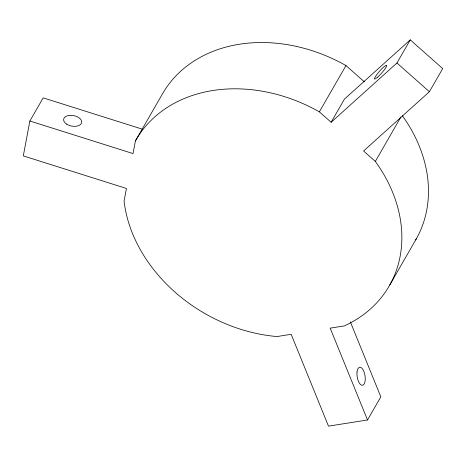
<?xml version="1.0" encoding="UTF-8"?>
<svg xmlns="http://www.w3.org/2000/svg" width="466" height="466" viewBox="0 0 466 466"><rect width="100%" height="100%" fill="white"/><g stroke="black" fill="none" stroke-linecap="round" stroke-linejoin="round"><path stroke-width="0.7" d="M142.182 129.117L43.187 97.866L29.876 121.009L23.3 155.9L126.449 188.468L124.067 201.126A146.167 115.958 29.9 0 0 277.008 336.545L291.163 334.308L328.495 426.14L367.517 419.971L380.821 396.834L350.304 321.761M364.459 81.929L345.976 65.566A146.167 115.958 29.9 0 0 162.028 94.633L135.414 140.913L133.031 153.57L29.876 121.009M135.414 140.913A146.167 115.958 29.9 0 1 319.367 111.846L345.976 65.566M319.367 111.846L331.134 122.267L344.438 99.124L410.255 39.86L442.7 68.589L429.396 91.726L363.579 150.996L375.346 161.417A146.167 115.958 29.9 0 1 344.339 325.909L330.184 328.146L367.517 419.971M331.134 122.267L396.95 63.003L410.255 39.86M375.346 161.417L400.877 117.007M389.762 285L416.377 238.72M396.95 63.003L429.396 91.726M402.391 115.731A146.167 115.958 29.9 0 1 415.666 239.961M357.02 372.049A9.134 3.967 81 0 0 362.408 385.3A9.134 3.967 81 0 0 363.876 371.443A9.134 3.967 81 0 0 357.02 372.049M66.784 124.247A9.134 5.359 10.7 0 0 81.521 122.896A9.134 5.359 10.7 0 0 69.603 115.358A9.134 5.359 10.7 0 0 66.784 124.247M377.798 76.989A9.134 1.398 -48.5 0 0 386.704 65.485A9.134 1.398 -48.5 0 0 377.204 74.036A9.134 1.398 -48.5 0 0 377.798 76.989"/></g></svg>
